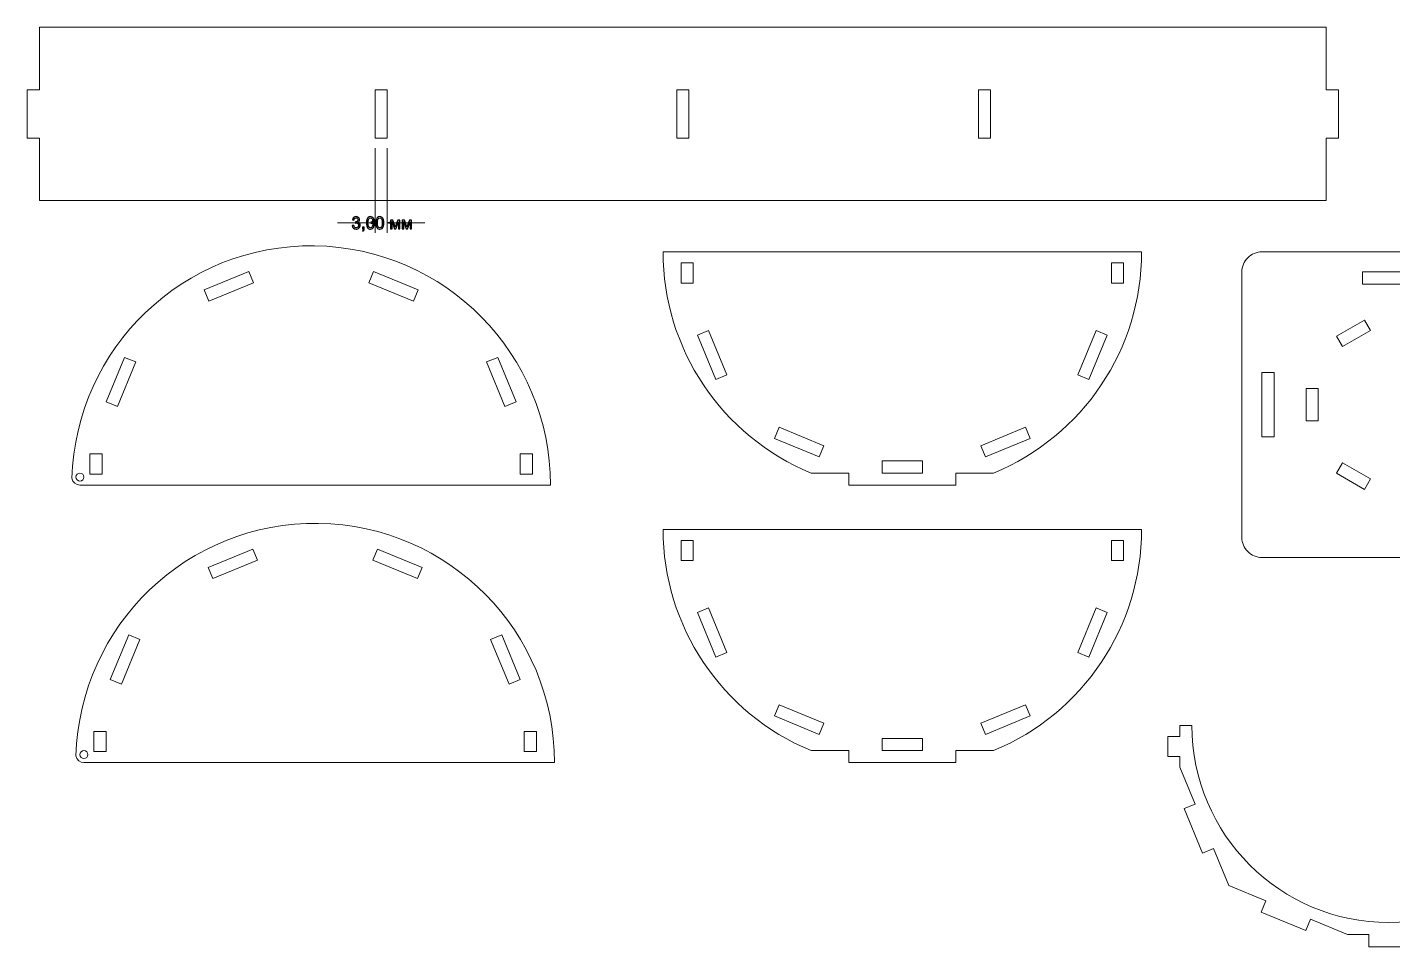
# Model space of a CAD drawing. Header units: millimetres. Extents: x -366 to 353, y -421 to 421.
# Drawn here: x -345.9 to -6.4, y -420.7 to -192.1 of the extents above; entities that cross this region are included whole.
import ezdxf

# ---------------------------------------------------------------- set-up
doc = ezdxf.new("R2010")
doc.units = ezdxf.units.MM
doc.header["$MEASUREMENT"] = 0
doc.layers.add('layer 1', color=7, linetype='Continuous')

msp = doc.modelspace()

# ---------------------------------------------------------------- linework, layer by layer
at = {"layer": 'layer 1', "color": 5, "lineweight": 9}
for points in [[(-22.8915, -192.1421), (-22.8915, -192.1421), (-342.8915, -192.1421), (-342.8915, -192.1421)], [(-342.8915, -192.1421), (-342.8915, -192.1421), (-342.8915, -207.6812), (-342.8915, -207.6812)], [(-22.8915, -207.6812), (-22.8915, -207.6812), (-22.8915, -192.1421), (-22.8915, -192.1421)], [(-342.8915, -207.6812), (-342.8915, -207.6812), (-345.8915, -207.6812), (-345.8915, -207.6812)], [(-345.8915, -207.6812), (-345.8915, -207.6812), (-345.8915, -219.6812), (-345.8915, -219.6812)], [(-259.3915, -207.6812), (-259.3915, -207.6812), (-259.3915, -219.6812), (-259.3915, -219.6812)], [(-256.3915, -207.6812), (-256.3915, -207.6812), (-259.3915, -207.6812), (-259.3915, -207.6812)], [(-256.3915, -219.6812), (-256.3915, -219.6812), (-256.3915, -207.6812), (-256.3915, -207.6812)], [(-181.3915, -207.6812), (-181.3915, -207.6812), (-184.3915, -207.6812), (-184.3915, -207.6812)], [(-184.3915, -207.6812), (-184.3915, -207.6812), (-184.3915, -219.6812), (-184.3915, -219.6812)], [(-181.3915, -219.6812), (-181.3915, -219.6812), (-181.3915, -207.6812), (-181.3915, -207.6812)], [(-106.3915, -207.6812), (-106.3915, -207.6812), (-109.3915, -207.6812), (-109.3915, -207.6812)], [(-109.3915, -207.6812), (-109.3915, -207.6812), (-109.3915, -219.6812), (-109.3915, -219.6812)], [(-106.3915, -219.6812), (-106.3915, -219.6812), (-106.3915, -207.6812), (-106.3915, -207.6812)], [(-19.8915, -207.6812), (-19.8915, -207.6812), (-22.8915, -207.6812), (-22.8915, -207.6812)], [(-19.8915, -219.6812), (-19.8915, -219.6812), (-19.8915, -207.6812), (-19.8915, -207.6812)], [(-345.8915, -219.6812), (-345.8915, -219.6812), (-342.8915, -219.6812), (-342.8915, -219.6812)], [(-342.8915, -219.6812), (-342.8915, -219.6812), (-342.8915, -235.2204), (-342.8915, -235.2204)], [(-259.3915, -219.6812), (-259.3915, -219.6812), (-256.3915, -219.6812), (-256.3915, -219.6812)], [(-184.3915, -219.6812), (-184.3915, -219.6812), (-181.3915, -219.6812), (-181.3915, -219.6812)], [(-109.3915, -219.6812), (-109.3915, -219.6812), (-106.3915, -219.6812), (-106.3915, -219.6812)], [(-22.8915, -235.2204), (-22.8915, -235.2204), (-22.8915, -219.6812), (-22.8915, -219.6812)], [(-22.8915, -219.6812), (-22.8915, -219.6812), (-19.8915, -219.6812), (-19.8915, -219.6812)], [(-342.8915, -235.2204), (-342.8915, -235.2204), (-22.8915, -235.2204), (-22.8915, -235.2204)], [(-68.8093, -247.9738), (-68.8093, -247.9738), (-187.8093, -247.9738), (-187.8093, -247.9738)], [(-187.8093, -247.9738), (-187.8093, -272.0671), (-173.2795, -293.7823), (-151.0084, -302.9738)], [(-183.3093, -250.7173), (-183.3093, -250.7173), (-183.3093, -255.7173), (-183.3093, -255.7173)], [(-180.3093, -250.7173), (-180.3093, -250.7173), (-183.3093, -250.7173), (-183.3093, -250.7173)], [(-180.3093, -255.7173), (-180.3093, -255.7173), (-180.3093, -250.7173), (-180.3093, -250.7173)], [(-105.6102, -302.9738), (-83.3392, -293.7823), (-68.8094, -272.0673), (-68.8093, -247.9741)], [(-73.3093, -250.7173), (-73.3093, -250.7173), (-76.3093, -250.7173), (-76.3093, -250.7173)], [(-76.3093, -250.7173), (-76.3093, -250.7173), (-76.3093, -255.7173), (-76.3093, -255.7173)], [(-73.3093, -255.7173), (-73.3093, -255.7173), (-73.3093, -250.7173), (-73.3093, -250.7173)], [(27.1085, -247.9738), (27.1085, -247.9738), (-38.8915, -247.9738), (-38.8915, -247.9738)], [(-290.8136, -252.8643), (-290.8136, -252.8643), (-301.9001, -257.4565), (-301.9001, -257.4565)], [(-289.6655, -255.636), (-289.6655, -255.636), (-290.8136, -252.8643), (-290.8136, -252.8643)], [(-259.805, -252.8643), (-259.805, -252.8643), (-260.953, -255.636), (-260.953, -255.636)], [(-248.7184, -257.4565), (-248.7184, -257.4565), (-259.805, -252.8643), (-259.805, -252.8643)], [(-43.8915, -252.9738), (-43.8915, -252.9738), (-43.8915, -318.9738), (-43.8915, -318.9738)], [(2.1085, -252.9738), (2.1085, -252.9738), (-13.8915, -252.9738), (-13.8915, -252.9738)], [(-13.8915, -252.9738), (-13.8915, -252.9738), (-13.8915, -255.9738), (-13.8915, -255.9738)], [(-301.9001, -257.4565), (-301.9001, -257.4565), (-300.7521, -260.2282), (-300.7521, -260.2282)], [(-300.7521, -260.2282), (-300.7521, -260.2282), (-289.6655, -255.636), (-289.6655, -255.636)], [(-260.953, -255.636), (-260.953, -255.636), (-249.8665, -260.2282), (-249.8665, -260.2282)], [(-249.8665, -260.2282), (-249.8665, -260.2282), (-248.7184, -257.4565), (-248.7184, -257.4565)], [(-183.3093, -255.7173), (-183.3093, -255.7173), (-180.3093, -255.7173), (-180.3093, -255.7173)], [(-76.3093, -255.7173), (-76.3093, -255.7173), (-73.3093, -255.7173), (-73.3093, -255.7173)], [(-13.8915, -255.9738), (-13.8915, -255.9738), (2.1085, -255.9738), (2.1085, -255.9738)], [(-176.5049, -267.5018), (-176.5049, -267.5018), (-179.2766, -268.6499), (-179.2766, -268.6499)], [(-171.9127, -278.5884), (-171.9127, -278.5884), (-176.5049, -267.5018), (-176.5049, -267.5018)], [(-80.1136, -267.5018), (-80.1136, -267.5018), (-84.7058, -278.5884), (-84.7058, -278.5884)], [(-77.342, -268.6499), (-77.342, -268.6499), (-80.1136, -267.5018), (-80.1136, -267.5018)], [(-13.4274, -264.9213), (-13.4274, -264.9213), (-20.3556, -268.9213), (-20.3556, -268.9213)], [(-18.8556, -271.5193), (-18.8556, -271.5193), (-11.9274, -267.5193), (-11.9274, -267.5193)], [(-11.9274, -267.5193), (-11.9274, -267.5193), (-13.4274, -264.9213), (-13.4274, -264.9213)], [(-179.2766, -268.6499), (-179.2766, -268.6499), (-174.6844, -279.7364), (-174.6844, -279.7364)], [(-81.9342, -279.7364), (-81.9342, -279.7364), (-77.342, -268.6499), (-77.342, -268.6499)], [(-20.3556, -268.9213), (-20.3556, -268.9213), (-18.8556, -271.5193), (-18.8556, -271.5193)], [(-321.6844, -274.2112), (-321.6844, -274.2112), (-326.2766, -285.2978), (-326.2766, -285.2978)], [(-318.9127, -275.3593), (-318.9127, -275.3593), (-321.6844, -274.2112), (-321.6844, -274.2112)], [(-228.9342, -274.2112), (-228.9342, -274.2112), (-231.7058, -275.3593), (-231.7058, -275.3593)], [(-224.342, -285.2978), (-224.342, -285.2978), (-228.9342, -274.2112), (-228.9342, -274.2112)], [(-323.5049, -286.4458), (-323.5049, -286.4458), (-318.9127, -275.3593), (-318.9127, -275.3593)], [(-231.7058, -275.3593), (-231.7058, -275.3593), (-227.1136, -286.4458), (-227.1136, -286.4458)], [(-35.8915, -277.9738), (-35.8915, -277.9738), (-38.8915, -277.9738), (-38.8915, -277.9738)], [(-38.8915, -277.9738), (-38.8915, -277.9738), (-38.8915, -293.9738), (-38.8915, -293.9738)], [(-35.8915, -293.9738), (-35.8915, -293.9738), (-35.8915, -277.9738), (-35.8915, -277.9738)], [(-174.6844, -279.7364), (-174.6844, -279.7364), (-171.9127, -278.5884), (-171.9127, -278.5884)], [(-84.7058, -278.5884), (-84.7058, -278.5884), (-81.9342, -279.7364), (-81.9342, -279.7364)], [(-24.8915, -281.9738), (-24.8915, -281.9738), (-27.8915, -281.9738), (-27.8915, -281.9738)], [(-27.8915, -281.9738), (-27.8915, -281.9738), (-27.8915, -289.9738), (-27.8915, -289.9738)], [(-24.8915, -289.9738), (-24.8915, -289.9738), (-24.8915, -281.9738), (-24.8915, -281.9738)], [(-326.2766, -285.2978), (-326.2766, -285.2978), (-323.5049, -286.4458), (-323.5049, -286.4458)], [(-227.1136, -286.4458), (-227.1136, -286.4458), (-224.342, -285.2978), (-224.342, -285.2978)], [(-158.9238, -291.5773), (-158.9238, -291.5773), (-160.0719, -294.3489), (-160.0719, -294.3489)], [(-147.8373, -296.1695), (-147.8373, -296.1695), (-158.9238, -291.5773), (-158.9238, -291.5773)], [(-97.6947, -291.5773), (-97.6947, -291.5773), (-108.7813, -296.1695), (-108.7813, -296.1695)], [(-96.5467, -294.3489), (-96.5467, -294.3489), (-97.6947, -291.5773), (-97.6947, -291.5773)], [(-27.8915, -289.9738), (-27.8915, -289.9738), (-24.8915, -289.9738), (-24.8915, -289.9738)], [(-160.0719, -294.3489), (-160.0719, -294.3489), (-148.9853, -298.9411), (-148.9853, -298.9411)], [(-107.6332, -298.9411), (-107.6332, -298.9411), (-96.5467, -294.3489), (-96.5467, -294.3489)], [(-38.8915, -293.9738), (-38.8915, -293.9738), (-35.8915, -293.9738), (-35.8915, -293.9738)], [(-327.3093, -298.2304), (-327.3093, -298.2304), (-330.3093, -298.2304), (-330.3093, -298.2304)], [(-330.3093, -298.2304), (-330.3093, -298.2304), (-330.3093, -303.2304), (-330.3093, -303.2304)], [(-327.3093, -303.2304), (-327.3093, -303.2304), (-327.3093, -298.2304), (-327.3093, -298.2304)], [(-223.3093, -298.2304), (-223.3093, -298.2304), (-223.3093, -303.2304), (-223.3093, -303.2304)], [(-220.3093, -298.2304), (-220.3093, -298.2304), (-223.3093, -298.2304), (-223.3093, -298.2304)], [(-220.3093, -303.2304), (-220.3093, -303.2304), (-220.3093, -298.2304), (-220.3093, -298.2304)], [(-148.9853, -298.9411), (-148.9853, -298.9411), (-147.8373, -296.1695), (-147.8373, -296.1695)], [(-108.7813, -296.1695), (-108.7813, -296.1695), (-107.6332, -298.9411), (-107.6332, -298.9411)], [(-123.3093, -299.9738), (-123.3093, -299.9738), (-133.3093, -299.9738), (-133.3093, -299.9738)], [(-133.3093, -299.9738), (-133.3093, -299.9738), (-133.3093, -302.9738), (-133.3093, -302.9738)], [(-123.3093, -302.9738), (-123.3093, -302.9738), (-123.3093, -299.9738), (-123.3093, -299.9738)], [(-18.8556, -300.4283), (-18.8556, -300.4283), (-20.3556, -303.0264), (-20.3556, -303.0264)], [(-11.9274, -304.4283), (-11.9274, -304.4283), (-18.8556, -300.4283), (-18.8556, -300.4283)], [(-334.7852, -304.2829), (-334.633, -305.2563), (-333.7945, -305.9738), (-332.8093, -305.9738)], [(-330.3093, -303.2304), (-330.3093, -303.2304), (-327.3093, -303.2304), (-327.3093, -303.2304)], [(-223.3093, -303.2304), (-223.3093, -303.2304), (-220.3093, -303.2304), (-220.3093, -303.2304)], [(-151.0084, -302.9738), (-151.0084, -302.9738), (-141.5852, -302.9738), (-141.5852, -302.9738)], [(-141.5852, -302.9738), (-141.5852, -302.9738), (-141.5852, -305.9738), (-141.5852, -305.9738)], [(-133.3093, -302.9738), (-133.3093, -302.9738), (-123.3093, -302.9738), (-123.3093, -302.9738)], [(-115.0334, -302.9738), (-115.0334, -302.9738), (-105.6102, -302.9738), (-105.6102, -302.9738)], [(-115.0334, -305.9738), (-115.0334, -305.9738), (-115.0334, -302.9738), (-115.0334, -302.9738)], [(-20.3556, -303.0264), (-20.3556, -303.0264), (-13.4274, -307.0264), (-13.4274, -307.0264)], [(-13.4274, -307.0264), (-13.4274, -307.0264), (-11.9274, -304.4283), (-11.9274, -304.4283)], [(-332.8093, -305.9738), (-332.8093, -305.9738), (-215.8093, -305.9738), (-215.8093, -305.9738)], [(-141.5852, -305.9738), (-141.5852, -305.9738), (-115.0334, -305.9738), (-115.0334, -305.9738)], [(-68.8093, -316.9738), (-68.8093, -316.9738), (-187.8093, -316.9738), (-187.8093, -316.9738)], [(-187.8093, -316.9738), (-187.8093, -341.0671), (-173.2795, -362.7823), (-151.0084, -371.9738)], [(-105.6102, -371.9738), (-83.3392, -362.7823), (-68.8094, -341.0673), (-68.8093, -316.9741)], [(-289.8136, -321.8643), (-289.8136, -321.8643), (-300.9001, -326.4565), (-300.9001, -326.4565)], [(-288.6655, -324.636), (-288.6655, -324.636), (-289.8136, -321.8643), (-289.8136, -321.8643)], [(-258.805, -321.8643), (-258.805, -321.8643), (-259.953, -324.636), (-259.953, -324.636)], [(-247.7184, -326.4565), (-247.7184, -326.4565), (-258.805, -321.8643), (-258.805, -321.8643)], [(-183.3093, -319.7173), (-183.3093, -319.7173), (-183.3093, -324.7173), (-183.3093, -324.7173)], [(-180.3093, -319.7173), (-180.3093, -319.7173), (-183.3093, -319.7173), (-183.3093, -319.7173)], [(-180.3093, -324.7173), (-180.3093, -324.7173), (-180.3093, -319.7173), (-180.3093, -319.7173)], [(-73.3093, -319.7173), (-73.3093, -319.7173), (-76.3093, -319.7173), (-76.3093, -319.7173)], [(-76.3093, -319.7173), (-76.3093, -319.7173), (-76.3093, -324.7173), (-76.3093, -324.7173)], [(-73.3093, -324.7173), (-73.3093, -324.7173), (-73.3093, -319.7173), (-73.3093, -319.7173)], [(-299.7521, -329.2282), (-299.7521, -329.2282), (-288.6655, -324.636), (-288.6655, -324.636)], [(-259.953, -324.636), (-259.953, -324.636), (-248.8665, -329.2282), (-248.8665, -329.2282)], [(-183.3093, -324.7173), (-183.3093, -324.7173), (-180.3093, -324.7173), (-180.3093, -324.7173)], [(-76.3093, -324.7173), (-76.3093, -324.7173), (-73.3093, -324.7173), (-73.3093, -324.7173)], [(-38.8915, -323.9738), (-38.8915, -323.9738), (27.1085, -323.9738), (27.1085, -323.9738)], [(-300.9001, -326.4565), (-300.9001, -326.4565), (-299.7521, -329.2282), (-299.7521, -329.2282)], [(-248.8665, -329.2282), (-248.8665, -329.2282), (-247.7184, -326.4565), (-247.7184, -326.4565)], [(-176.5049, -336.5018), (-176.5049, -336.5018), (-179.2766, -337.6499), (-179.2766, -337.6499)], [(-179.2766, -337.6499), (-179.2766, -337.6499), (-174.6844, -348.7364), (-174.6844, -348.7364)], [(-171.9127, -347.5884), (-171.9127, -347.5884), (-176.5049, -336.5018), (-176.5049, -336.5018)], [(-80.1136, -336.5018), (-80.1136, -336.5018), (-84.7058, -347.5884), (-84.7058, -347.5884)], [(-81.9342, -348.7364), (-81.9342, -348.7364), (-77.342, -337.6499), (-77.342, -337.6499)], [(-77.342, -337.6499), (-77.342, -337.6499), (-80.1136, -336.5018), (-80.1136, -336.5018)], [(-320.6844, -343.2112), (-320.6844, -343.2112), (-325.2766, -354.2978), (-325.2766, -354.2978)], [(-322.5049, -355.4458), (-322.5049, -355.4458), (-317.9127, -344.3593), (-317.9127, -344.3593)], [(-317.9127, -344.3593), (-317.9127, -344.3593), (-320.6844, -343.2112), (-320.6844, -343.2112)], [(-227.9342, -343.2112), (-227.9342, -343.2112), (-230.7058, -344.3593), (-230.7058, -344.3593)], [(-230.7058, -344.3593), (-230.7058, -344.3593), (-226.1136, -355.4458), (-226.1136, -355.4458)], [(-223.342, -354.2978), (-223.342, -354.2978), (-227.9342, -343.2112), (-227.9342, -343.2112)], [(-174.6844, -348.7364), (-174.6844, -348.7364), (-171.9127, -347.5884), (-171.9127, -347.5884)], [(-84.7058, -347.5884), (-84.7058, -347.5884), (-81.9342, -348.7364), (-81.9342, -348.7364)], [(-325.2766, -354.2978), (-325.2766, -354.2978), (-322.5049, -355.4458), (-322.5049, -355.4458)], [(-226.1136, -355.4458), (-226.1136, -355.4458), (-223.342, -354.2978), (-223.342, -354.2978)], [(-158.9238, -360.5773), (-158.9238, -360.5773), (-160.0719, -363.3489), (-160.0719, -363.3489)], [(-147.8373, -365.1695), (-147.8373, -365.1695), (-158.9238, -360.5773), (-158.9238, -360.5773)], [(-97.6947, -360.5773), (-97.6947, -360.5773), (-108.7813, -365.1695), (-108.7813, -365.1695)], [(-96.5467, -363.3489), (-96.5467, -363.3489), (-97.6947, -360.5773), (-97.6947, -360.5773)], [(-160.0719, -363.3489), (-160.0719, -363.3489), (-148.9853, -367.9411), (-148.9853, -367.9411)], [(-148.9853, -367.9411), (-148.9853, -367.9411), (-147.8373, -365.1695), (-147.8373, -365.1695)], [(-108.7813, -365.1695), (-108.7813, -365.1695), (-107.6332, -367.9411), (-107.6332, -367.9411)], [(-107.6332, -367.9411), (-107.6332, -367.9411), (-96.5467, -363.3489), (-96.5467, -363.3489)], [(-56.3093, -365.7364), (-56.3093, -365.7364), (-59.3093, -365.7364), (-59.3093, -365.7364)], [(-59.3093, -365.7364), (-59.3093, -365.7364), (-59.3093, -368.4799), (-59.3093, -368.4799)], [(-326.3093, -367.2304), (-326.3093, -367.2304), (-329.3093, -367.2304), (-329.3093, -367.2304)], [(-329.3093, -367.2304), (-329.3093, -367.2304), (-329.3093, -372.2304), (-329.3093, -372.2304)], [(-326.3093, -372.2304), (-326.3093, -372.2304), (-326.3093, -367.2304), (-326.3093, -367.2304)], [(-222.3093, -367.2304), (-222.3093, -367.2304), (-222.3093, -372.2304), (-222.3093, -372.2304)], [(-219.3093, -367.2304), (-219.3093, -367.2304), (-222.3093, -367.2304), (-222.3093, -367.2304)], [(-219.3093, -372.2304), (-219.3093, -372.2304), (-219.3093, -367.2304), (-219.3093, -367.2304)], [(-123.3093, -368.9738), (-123.3093, -368.9738), (-133.3093, -368.9738), (-133.3093, -368.9738)], [(-133.3093, -368.9738), (-133.3093, -368.9738), (-133.3093, -371.9738), (-133.3093, -371.9738)], [(-123.3093, -371.9738), (-123.3093, -371.9738), (-123.3093, -368.9738), (-123.3093, -368.9738)], [(-59.3093, -368.4799), (-59.3093, -368.4799), (-62.3093, -368.4799), (-62.3093, -368.4799)], [(-62.3093, -368.4799), (-62.3093, -368.4799), (-62.3093, -373.4799), (-62.3093, -373.4799)], [(-333.7852, -373.2829), (-333.633, -374.2563), (-332.7945, -374.9738), (-331.8093, -374.9738)], [(-329.3093, -372.2304), (-329.3093, -372.2304), (-326.3093, -372.2304), (-326.3093, -372.2304)], [(-222.3093, -372.2304), (-222.3093, -372.2304), (-219.3093, -372.2304), (-219.3093, -372.2304)], [(-151.0084, -371.9738), (-151.0084, -371.9738), (-141.5852, -371.9738), (-141.5852, -371.9738)], [(-141.5852, -371.9738), (-141.5852, -371.9738), (-141.5852, -374.9738), (-141.5852, -374.9738)], [(-133.3093, -371.9738), (-133.3093, -371.9738), (-123.3093, -371.9738), (-123.3093, -371.9738)], [(-115.0334, -371.9738), (-115.0334, -371.9738), (-105.6102, -371.9738), (-105.6102, -371.9738)], [(-115.0334, -374.9738), (-115.0334, -374.9738), (-115.0334, -371.9738), (-115.0334, -371.9738)], [(-331.8093, -374.9738), (-331.8093, -374.9738), (-214.8093, -374.9738), (-214.8093, -374.9738)], [(-141.5852, -374.9738), (-141.5852, -374.9738), (-115.0334, -374.9738), (-115.0334, -374.9738)], [(-62.3093, -373.4799), (-62.3093, -373.4799), (-59.3093, -373.4799), (-59.3093, -373.4799)], [(-59.3093, -373.4799), (-59.3093, -373.4799), (-59.3093, -376.0799), (-59.3093, -376.0799)], [(-59.3093, -376.0799), (-59.3093, -376.0799), (-55.5049, -385.2644), (-55.5049, -385.2644)], [(-55.5049, -385.2644), (-55.5049, -385.2644), (-58.2766, -386.4124), (-58.2766, -386.4124)], [(-58.2766, -386.4124), (-58.2766, -386.4124), (-53.6844, -397.499), (-53.6844, -397.499)], [(-53.6844, -397.499), (-53.6844, -397.499), (-50.9127, -396.3509), (-50.9127, -396.3509)], [(-50.9127, -396.3509), (-50.9127, -396.3509), (-47.1084, -405.5355), (-47.1084, -405.5355)], [(-47.1084, -405.5355), (-47.1084, -405.5355), (-37.9238, -409.3398), (-37.9238, -409.3398)], [(-37.9238, -409.3398), (-37.9238, -409.3398), (-39.0719, -412.1115), (-39.0719, -412.1115)], [(-39.0719, -412.1115), (-39.0719, -412.1115), (-27.9853, -416.7037), (-27.9853, -416.7037)], [(-27.9853, -416.7037), (-27.9853, -416.7037), (-26.8373, -413.9321), (-26.8373, -413.9321)], [(-26.8373, -413.9321), (-26.8373, -413.9321), (-17.6527, -417.7364), (-17.6527, -417.7364)], [(-17.6527, -417.7364), (-17.6527, -417.7364), (-12.3093, -417.7364), (-12.3093, -417.7364)], [(-12.3093, -417.7364), (-12.3093, -417.7364), (-12.3093, -420.7364), (-12.3093, -420.7364)], [(-12.3093, -420.7364), (-12.3093, -420.7364), (-2.3093, -420.7364), (-2.3093, -420.7364)]]:
    msp.add_open_spline(points, degree=3, dxfattribs=at)
at = {"layer": 'layer 1', "color": 155, "lineweight": 9}
for points in [[(-259.3915, -222.1812), (-259.3915, -222.1812), (-259.3915, -243.2381), (-259.3915, -243.2381)], [(-256.3915, -222.1812), (-256.3915, -222.1812), (-256.3915, -243.2381), (-256.3915, -243.2381)], [(-259.3915, -240.7381), (-259.3915, -240.7381), (-268.7242, -240.7381), (-268.7242, -240.7381)], [(-247.0588, -240.7381), (-247.0588, -240.7381), (-256.3915, -240.7381), (-256.3915, -240.7381)]]:
    msp.add_open_spline(points, degree=3, dxfattribs=at)
at = {"layer": 'layer 1', "color": 155}
for points, knots in [([(-265.098, -241.4556), (-265.098, -241.4556), (-264.7255, -241.4048), (-264.7255, -241.4048), (-264.7255, -241.4048), (-264.6824, -241.6164), (-264.6105, -241.7688), (-264.5082, -241.862), (-264.5082, -241.862), (-264.4059, -241.9551), (-264.2803, -242.0017), (-264.1314, -242.0017), (-264.1314, -242.0017), (-263.955, -242.0017), (-263.8061, -241.941), (-263.6862, -241.8196), (-263.6862, -241.8196), (-263.5663, -241.6983), (-263.5063, -241.548), (-263.5063, -241.3688), (-263.5063, -241.3688), (-263.5063, -241.198), (-263.562, -241.0569), (-263.6742, -240.9455), (-263.6742, -240.9455), (-263.7857, -240.8347), (-263.9275, -240.779), (-264.1004, -240.779), (-264.1004, -240.779), (-264.1709, -240.779), (-264.2584, -240.7931), (-264.3635, -240.8206), (-264.3635, -240.8206), (-264.3635, -240.8206), (-264.3219, -240.4946), (-264.3219, -240.4946), (-264.3219, -240.4946), (-264.2972, -240.4974), (-264.2767, -240.4988), (-264.2619, -240.4988), (-264.2619, -240.4988), (-264.1025, -240.4988), (-263.9599, -240.4572), (-263.8322, -240.3747), (-263.8322, -240.3747), (-263.7052, -240.2921), (-263.6417, -240.1651), (-263.6417, -239.9937), (-263.6417, -239.9937), (-263.6417, -239.8575), (-263.6883, -239.7446), (-263.7807, -239.655), (-263.7807, -239.655), (-263.8732, -239.5654), (-263.9924, -239.521), (-264.1385, -239.521), (-264.1385, -239.521), (-264.2838, -239.521), (-264.4044, -239.5668), (-264.5011, -239.6585), (-264.5011, -239.6585), (-264.5978, -239.7503), (-264.6599, -239.8878), (-264.6874, -240.0713), (-264.6874, -240.0713), (-264.6874, -240.0713), (-265.0599, -240.0036), (-265.0599, -240.0036), (-265.0599, -240.0036), (-265.014, -239.7538), (-264.911, -239.5598), (-264.7495, -239.4222), (-264.7495, -239.4222), (-264.5886, -239.2846), (-264.3875, -239.2162), (-264.1476, -239.2162), (-264.1476, -239.2162), (-263.9825, -239.2162), (-263.8301, -239.2514), (-263.6911, -239.3227), (-263.6911, -239.3227), (-263.5514, -239.3933), (-263.4449, -239.4899), (-263.3715, -239.612), (-263.3715, -239.612), (-263.2974, -239.7347), (-263.2607, -239.8646), (-263.2607, -240.0021), (-263.2607, -240.0021), (-263.2607, -240.1327), (-263.296, -240.2512), (-263.3659, -240.3584), (-263.3659, -240.3584), (-263.4364, -240.4657), (-263.5409, -240.5511), (-263.6784, -240.6146), (-263.6784, -240.6146), (-263.4992, -240.6555), (-263.3602, -240.7416), (-263.2607, -240.8721), (-263.2607, -240.8721), (-263.162, -241.0019), (-263.1126, -241.1656), (-263.1126, -241.361), (-263.1126, -241.361), (-263.1126, -241.6256), (-263.2092, -241.8507), (-263.4019, -242.0348), (-263.4019, -242.0348), (-263.5952, -242.219), (-263.8393, -242.3107), (-264.1342, -242.3107), (-264.1342, -242.3107), (-264.4002, -242.3107), (-264.621, -242.231), (-264.7967, -242.0722), (-264.7967, -242.0722), (-264.9731, -241.9135), (-265.0733, -241.7082), (-265.098, -241.4556)], [0, 0, 0, 0, 0.03225806, 0.03225806, 0.03225806, 0.03225806, 0.06451613, 0.06451613, 0.06451613, 0.06451613, 0.09677419, 0.09677419, 0.09677419, 0.09677419, 0.12903226, 0.12903226, 0.12903226, 0.12903226, 0.16129032, 0.16129032, 0.16129032, 0.16129032, 0.19354839, 0.19354839, 0.19354839, 0.19354839, 0.22580645, 0.22580645, 0.22580645, 0.22580645, 0.25806452, 0.25806452, 0.25806452, 0.25806452, 0.29032258, 0.29032258, 0.29032258, 0.29032258, 0.32258065, 0.32258065, 0.32258065, 0.32258065, 0.35483871, 0.35483871, 0.35483871, 0.35483871, 0.38709677, 0.38709677, 0.38709677, 0.38709677, 0.41935484, 0.41935484, 0.41935484, 0.41935484, 0.4516129, 0.4516129, 0.4516129, 0.4516129, 0.48387097, 0.48387097, 0.48387097, 0.48387097, 0.51612903, 0.51612903, 0.51612903, 0.51612903, 0.5483871, 0.5483871, 0.5483871, 0.5483871, 0.58064516, 0.58064516, 0.58064516, 0.58064516, 0.61290323, 0.61290323, 0.61290323, 0.61290323, 0.64516129, 0.64516129, 0.64516129, 0.64516129, 0.67741935, 0.67741935, 0.67741935, 0.67741935, 0.70967742, 0.70967742, 0.70967742, 0.70967742, 0.74193548, 0.74193548, 0.74193548, 0.74193548, 0.77419355, 0.77419355, 0.77419355, 0.77419355, 0.80645161, 0.80645161, 0.80645161, 0.80645161, 0.83870968, 0.83870968, 0.83870968, 0.83870968, 0.87096774, 0.87096774, 0.87096774, 0.87096774, 0.90322581, 0.90322581, 0.90322581, 0.90322581, 0.93548387, 0.93548387, 0.93548387, 0.93548387, 1, 1, 1, 1]), ([(-261.5674, -240.7641), (-261.5674, -240.4064), (-261.5307, -240.1171), (-261.4573, -239.8984), (-261.4573, -239.8984), (-261.3833, -239.679), (-261.2739, -239.5104), (-261.1285, -239.3925), (-261.1285, -239.3925), (-260.9839, -239.2747), (-260.8012, -239.2162), (-260.581, -239.2162), (-260.581, -239.2162), (-260.4188, -239.2162), (-260.2762, -239.2486), (-260.1528, -239.3142), (-260.1528, -239.3142), (-260.03, -239.3798), (-259.9284, -239.4744), (-259.8494, -239.5979), (-259.8494, -239.5979), (-259.7704, -239.7206), (-259.7083, -239.8709), (-259.6631, -240.048), (-259.6631, -240.048), (-259.6173, -240.2251), (-259.5947, -240.4643), (-259.5947, -240.7641), (-259.5947, -240.7641), (-259.5947, -241.1197), (-259.6314, -241.4076), (-259.704, -241.6263), (-259.704, -241.6263), (-259.7767, -241.8457), (-259.8861, -242.0144), (-260.0314, -242.1329), (-260.0314, -242.1329), (-260.1761, -242.2514), (-260.3595, -242.3107), (-260.581, -242.3107), (-260.581, -242.3107), (-260.8724, -242.3107), (-261.1017, -242.207), (-261.2682, -241.9988), (-261.2682, -241.9988), (-261.4679, -241.7448), (-261.5674, -241.3335), (-261.5674, -240.7641)], [0, 0, 0, 0, 0.07692308, 0.07692308, 0.07692308, 0.07692308, 0.15384615, 0.15384615, 0.15384615, 0.15384615, 0.23076923, 0.23076923, 0.23076923, 0.23076923, 0.30769231, 0.30769231, 0.30769231, 0.30769231, 0.38461538, 0.38461538, 0.38461538, 0.38461538, 0.46153846, 0.46153846, 0.46153846, 0.46153846, 0.53846154, 0.53846154, 0.53846154, 0.53846154, 0.61538462, 0.61538462, 0.61538462, 0.61538462, 0.69230769, 0.69230769, 0.69230769, 0.69230769, 0.76923077, 0.76923077, 0.76923077, 0.76923077, 0.84615385, 0.84615385, 0.84615385, 0.84615385, 1, 1, 1, 1]), ([(-261.1864, -240.7655), (-261.1864, -241.2644), (-261.1285, -241.596), (-261.0121, -241.7597), (-261.0121, -241.7597), (-260.8957, -241.9241), (-260.7518, -242.0059), (-260.581, -242.0059), (-260.581, -242.0059), (-260.4103, -242.0059), (-260.2664, -241.9234), (-260.15, -241.759), (-260.15, -241.759), (-260.0335, -241.5939), (-259.9757, -241.263), (-259.9757, -240.7655), (-259.9757, -240.7655), (-259.9757, -240.2667), (-260.0335, -239.9351), (-260.15, -239.7714), (-260.15, -239.7714), (-260.2657, -239.607), (-260.411, -239.5252), (-260.5853, -239.5252), (-260.5853, -239.5252), (-260.756, -239.5252), (-260.8929, -239.5979), (-260.9952, -239.7425), (-260.9952, -239.7425), (-261.1229, -239.9266), (-261.1864, -240.2681), (-261.1864, -240.7655)], [0, 0, 0, 0, 0.11111111, 0.11111111, 0.11111111, 0.11111111, 0.22222222, 0.22222222, 0.22222222, 0.22222222, 0.33333333, 0.33333333, 0.33333333, 0.33333333, 0.44444444, 0.44444444, 0.44444444, 0.44444444, 0.55555556, 0.55555556, 0.55555556, 0.55555556, 0.66666667, 0.66666667, 0.66666667, 0.66666667, 0.77777778, 0.77777778, 0.77777778, 0.77777778, 1, 1, 1, 1]), ([(-259.213, -240.7641), (-259.213, -240.4064), (-259.1763, -240.1171), (-259.1029, -239.8984), (-259.1029, -239.8984), (-259.0289, -239.679), (-258.9195, -239.5104), (-258.7741, -239.3925), (-258.7741, -239.3925), (-258.6295, -239.2747), (-258.4468, -239.2162), (-258.2266, -239.2162), (-258.2266, -239.2162), (-258.0644, -239.2162), (-257.9218, -239.2486), (-257.7984, -239.3142), (-257.7984, -239.3142), (-257.6756, -239.3798), (-257.574, -239.4744), (-257.495, -239.5979), (-257.495, -239.5979), (-257.416, -239.7206), (-257.3539, -239.8709), (-257.3087, -240.048), (-257.3087, -240.048), (-257.2629, -240.2251), (-257.2403, -240.4643), (-257.2403, -240.7641), (-257.2403, -240.7641), (-257.2403, -241.1197), (-257.277, -241.4076), (-257.3496, -241.6263), (-257.3496, -241.6263), (-257.4223, -241.8457), (-257.5317, -242.0144), (-257.677, -242.1329), (-257.677, -242.1329), (-257.8217, -242.2514), (-258.0051, -242.3107), (-258.2266, -242.3107), (-258.2266, -242.3107), (-258.518, -242.3107), (-258.7473, -242.207), (-258.9138, -241.9988), (-258.9138, -241.9988), (-259.1135, -241.7448), (-259.213, -241.3335), (-259.213, -240.7641)], [0, 0, 0, 0, 0.07692308, 0.07692308, 0.07692308, 0.07692308, 0.15384615, 0.15384615, 0.15384615, 0.15384615, 0.23076923, 0.23076923, 0.23076923, 0.23076923, 0.30769231, 0.30769231, 0.30769231, 0.30769231, 0.38461538, 0.38461538, 0.38461538, 0.38461538, 0.46153846, 0.46153846, 0.46153846, 0.46153846, 0.53846154, 0.53846154, 0.53846154, 0.53846154, 0.61538462, 0.61538462, 0.61538462, 0.61538462, 0.69230769, 0.69230769, 0.69230769, 0.69230769, 0.76923077, 0.76923077, 0.76923077, 0.76923077, 0.84615385, 0.84615385, 0.84615385, 0.84615385, 1, 1, 1, 1]), ([(-258.832, -240.7655), (-258.832, -241.2644), (-258.7741, -241.596), (-258.6577, -241.7597), (-258.6577, -241.7597), (-258.5413, -241.9241), (-258.3974, -242.0059), (-258.2266, -242.0059), (-258.2266, -242.0059), (-258.0559, -242.0059), (-257.912, -241.9234), (-257.7956, -241.759), (-257.7956, -241.759), (-257.6791, -241.5939), (-257.6213, -241.263), (-257.6213, -240.7655), (-257.6213, -240.7655), (-257.6213, -240.2667), (-257.6791, -239.9351), (-257.7956, -239.7714), (-257.7956, -239.7714), (-257.9113, -239.607), (-258.0566, -239.5252), (-258.2309, -239.5252), (-258.2309, -239.5252), (-258.4016, -239.5252), (-258.5385, -239.5979), (-258.6408, -239.7425), (-258.6408, -239.7425), (-258.7685, -239.9266), (-258.832, -240.2681), (-258.832, -240.7655)], [0, 0, 0, 0, 0.11111111, 0.11111111, 0.11111111, 0.11111111, 0.22222222, 0.22222222, 0.22222222, 0.22222222, 0.33333333, 0.33333333, 0.33333333, 0.33333333, 0.44444444, 0.44444444, 0.44444444, 0.44444444, 0.55555556, 0.55555556, 0.55555556, 0.55555556, 0.66666667, 0.66666667, 0.66666667, 0.66666667, 0.77777778, 0.77777778, 0.77777778, 0.77777778, 1, 1, 1, 1]), ([(-255.5681, -240.0628), (-255.5681, -240.0628), (-254.9952, -240.0628), (-254.9952, -240.0628), (-254.9952, -240.0628), (-254.9952, -240.0628), (-254.4145, -241.821), (-254.4145, -241.821), (-254.4145, -241.821), (-254.4145, -241.821), (-253.7718, -240.0628), (-253.7718, -240.0628), (-253.7718, -240.0628), (-253.7718, -240.0628), (-253.2398, -240.0628), (-253.2398, -240.0628), (-253.2398, -240.0628), (-253.2398, -240.0628), (-253.2398, -242.2599), (-253.2398, -242.2599), (-253.2398, -242.2599), (-253.2398, -242.2599), (-253.6123, -242.2599), (-253.6123, -242.2599), (-253.6123, -242.2599), (-253.6123, -242.2599), (-253.6123, -240.4911), (-253.6123, -240.4911), (-253.6123, -240.4911), (-253.6123, -240.4911), (-254.2593, -242.2599), (-254.2593, -242.2599), (-254.2593, -242.2599), (-254.2593, -242.2599), (-254.5923, -242.2599), (-254.5923, -242.2599), (-254.5923, -242.2599), (-254.5923, -242.2599), (-255.204, -240.4064), (-255.204, -240.4064), (-255.204, -240.4064), (-255.204, -240.4064), (-255.204, -242.2599), (-255.204, -242.2599), (-255.204, -242.2599), (-255.204, -242.2599), (-255.5681, -242.2599), (-255.5681, -242.2599), (-255.5681, -242.2599), (-255.5681, -242.2599), (-255.5681, -240.0628), (-255.5681, -240.0628)], [0, 0, 0, 0, 0.07142857, 0.07142857, 0.07142857, 0.07142857, 0.14285714, 0.14285714, 0.14285714, 0.14285714, 0.21428571, 0.21428571, 0.21428571, 0.21428571, 0.28571429, 0.28571429, 0.28571429, 0.28571429, 0.35714286, 0.35714286, 0.35714286, 0.35714286, 0.42857143, 0.42857143, 0.42857143, 0.42857143, 0.5, 0.5, 0.5, 0.5, 0.57142857, 0.57142857, 0.57142857, 0.57142857, 0.64285714, 0.64285714, 0.64285714, 0.64285714, 0.71428571, 0.71428571, 0.71428571, 0.71428571, 0.78571429, 0.78571429, 0.78571429, 0.78571429, 0.85714286, 0.85714286, 0.85714286, 0.85714286, 1, 1, 1, 1]), ([(-252.6577, -240.0628), (-252.6577, -240.0628), (-252.0848, -240.0628), (-252.0848, -240.0628), (-252.0848, -240.0628), (-252.0848, -240.0628), (-251.5041, -241.821), (-251.5041, -241.821), (-251.5041, -241.821), (-251.5041, -241.821), (-250.8614, -240.0628), (-250.8614, -240.0628), (-250.8614, -240.0628), (-250.8614, -240.0628), (-250.3294, -240.0628), (-250.3294, -240.0628), (-250.3294, -240.0628), (-250.3294, -240.0628), (-250.3294, -242.2599), (-250.3294, -242.2599), (-250.3294, -242.2599), (-250.3294, -242.2599), (-250.7019, -242.2599), (-250.7019, -242.2599), (-250.7019, -242.2599), (-250.7019, -242.2599), (-250.7019, -240.4911), (-250.7019, -240.4911), (-250.7019, -240.4911), (-250.7019, -240.4911), (-251.3489, -242.2599), (-251.3489, -242.2599), (-251.3489, -242.2599), (-251.3489, -242.2599), (-251.6819, -242.2599), (-251.6819, -242.2599), (-251.6819, -242.2599), (-251.6819, -242.2599), (-252.2936, -240.4064), (-252.2936, -240.4064), (-252.2936, -240.4064), (-252.2936, -240.4064), (-252.2936, -242.2599), (-252.2936, -242.2599), (-252.2936, -242.2599), (-252.2936, -242.2599), (-252.6577, -242.2599), (-252.6577, -242.2599), (-252.6577, -242.2599), (-252.6577, -242.2599), (-252.6577, -240.0628), (-252.6577, -240.0628)], [0, 0, 0, 0, 0.07142857, 0.07142857, 0.07142857, 0.07142857, 0.14285714, 0.14285714, 0.14285714, 0.14285714, 0.21428571, 0.21428571, 0.21428571, 0.21428571, 0.28571429, 0.28571429, 0.28571429, 0.28571429, 0.35714286, 0.35714286, 0.35714286, 0.35714286, 0.42857143, 0.42857143, 0.42857143, 0.42857143, 0.5, 0.5, 0.5, 0.5, 0.57142857, 0.57142857, 0.57142857, 0.57142857, 0.64285714, 0.64285714, 0.64285714, 0.64285714, 0.71428571, 0.71428571, 0.71428571, 0.71428571, 0.78571429, 0.78571429, 0.78571429, 0.78571429, 0.85714286, 0.85714286, 0.85714286, 0.85714286, 1, 1, 1, 1]), ([(-262.5446, -242.2599), (-262.5446, -242.2599), (-262.5446, -241.8366), (-262.5446, -241.8366), (-262.5446, -241.8366), (-262.5446, -241.8366), (-262.1213, -241.8366), (-262.1213, -241.8366), (-262.1213, -241.8366), (-262.1213, -241.8366), (-262.1213, -242.2599), (-262.1213, -242.2599), (-262.1213, -242.2599), (-262.1213, -242.4158), (-262.1488, -242.5421), (-262.2046, -242.6381), (-262.2046, -242.6381), (-262.2596, -242.734), (-262.3478, -242.8088), (-262.4684, -242.861), (-262.4684, -242.861), (-262.4684, -242.861), (-262.57, -242.7002), (-262.57, -242.7002), (-262.57, -242.7002), (-262.491, -242.6656), (-262.4332, -242.6148), (-262.3965, -242.5485), (-262.3965, -242.5485), (-262.3591, -242.4814), (-262.3379, -242.3855), (-262.3337, -242.2599), (-262.3337, -242.2599), (-262.3337, -242.2599), (-262.5446, -242.2599), (-262.5446, -242.2599)], [0, 0, 0, 0, 0.1, 0.1, 0.1, 0.1, 0.2, 0.2, 0.2, 0.2, 0.3, 0.3, 0.3, 0.3, 0.4, 0.4, 0.4, 0.4, 0.5, 0.5, 0.5, 0.5, 0.6, 0.6, 0.6, 0.6, 0.7, 0.7, 0.7, 0.7, 0.8, 0.8, 0.8, 0.8, 1, 1, 1, 1])]:
    msp.add_open_spline(points, degree=3, knots=knots, dxfattribs=at)
at = {"layer": 'layer 1', "color": 155, "lineweight": 9}
for points in [[(-260.4074, -240.4658), (-260.4074, -240.4658), (-259.3915, -240.7381), (-259.3915, -240.7381), (-259.3915, -240.7381), (-259.3915, -240.7381), (-260.4074, -241.0103), (-260.4074, -241.0103), (-260.4074, -241.0103), (-260.4074, -241.0103), (-260.4074, -240.4658), (-260.4074, -240.4658)], [(-255.3755, -240.4658), (-255.3755, -240.4658), (-256.3915, -240.7381), (-256.3915, -240.7381), (-256.3915, -240.7381), (-256.3915, -240.7381), (-255.3755, -241.0103), (-255.3755, -241.0103), (-255.3755, -241.0103), (-255.3755, -241.0103), (-255.3755, -240.4658), (-255.3755, -240.4658)]]:
    msp.add_open_spline(points, degree=3, knots=[0, 0, 0, 0, 0.25, 0.25, 0.25, 0.25, 0.5, 0.5, 0.5, 0.5, 1, 1, 1, 1], dxfattribs=at)
at = {"layer": 'layer 1', "color": 5, "lineweight": 9}
for points, knots in [([(-215.8093, -305.9738), (-215.8093, -273.4426), (-241.9358, -246.9421), (-274.4637, -246.4798), (-274.4637, -246.4798), (-306.9917, -246.0175), (-333.8608, -271.7649), (-334.7852, -304.2829)], [0, 0, 0, 0, 0.33333333, 0.33333333, 0.33333333, 0.33333333, 1, 1, 1, 1]), ([(-38.8915, -247.9738), (-40.2176, -247.9738), (-41.4894, -248.5006), (-42.427, -249.4383), (-42.427, -249.4383), (-43.3647, -250.376), (-43.8915, -251.6477), (-43.8915, -252.9738)], [0, 0, 0, 0, 0.33333333, 0.33333333, 0.33333333, 0.33333333, 1, 1, 1, 1]), ([(-331.8093, -303.9738), (-331.8093, -303.4215), (-332.257, -302.9738), (-332.8093, -302.9738), (-332.8093, -302.9738), (-333.3616, -302.9738), (-333.8093, -303.4215), (-333.8093, -303.9738), (-333.8093, -303.9738), (-333.8093, -304.5261), (-333.3616, -304.9738), (-332.8093, -304.9738), (-332.8093, -304.9738), (-332.257, -304.9738), (-331.8093, -304.5261), (-331.8093, -303.9738)], [0, 0, 0, 0, 0.2, 0.2, 0.2, 0.2, 0.4, 0.4, 0.4, 0.4, 0.6, 0.6, 0.6, 0.6, 1, 1, 1, 1]), ([(-214.8093, -374.9738), (-214.8093, -342.4426), (-240.9358, -315.9421), (-273.4637, -315.4798), (-273.4637, -315.4798), (-305.9917, -315.0175), (-332.8608, -340.7649), (-333.7852, -373.2829)], [0, 0, 0, 0, 0.33333333, 0.33333333, 0.33333333, 0.33333333, 1, 1, 1, 1]), ([(-43.8915, -318.9738), (-43.8915, -320.2999), (-43.3647, -321.5717), (-42.427, -322.5094), (-42.427, -322.5094), (-41.4894, -323.447), (-40.2176, -323.9738), (-38.8915, -323.9738)], [0, 0, 0, 0, 0.33333333, 0.33333333, 0.33333333, 0.33333333, 1, 1, 1, 1]), ([(-56.3093, -365.7364), (-56.3093, -392.7983), (-34.3713, -414.7363), (-7.3094, -414.7364), (-7.3094, -414.7364), (19.7525, -414.7365), (41.6906, -392.7986), (41.6907, -365.7367)], [0, 0, 0, 0, 0.33333333, 0.33333333, 0.33333333, 0.33333333, 1, 1, 1, 1]), ([(-330.8093, -372.9738), (-330.8093, -372.4215), (-331.257, -371.9738), (-331.8093, -371.9738), (-331.8093, -371.9738), (-332.3616, -371.9738), (-332.8093, -372.4215), (-332.8093, -372.9738), (-332.8093, -372.9738), (-332.8093, -373.5261), (-332.3616, -373.9738), (-331.8093, -373.9738), (-331.8093, -373.9738), (-331.257, -373.9738), (-330.8093, -373.5261), (-330.8093, -372.9738)], [0, 0, 0, 0, 0.2, 0.2, 0.2, 0.2, 0.4, 0.4, 0.4, 0.4, 0.6, 0.6, 0.6, 0.6, 1, 1, 1, 1])]:
    msp.add_open_spline(points, degree=3, knots=knots, dxfattribs=at)

doc.saveas('drawing.dxf')
